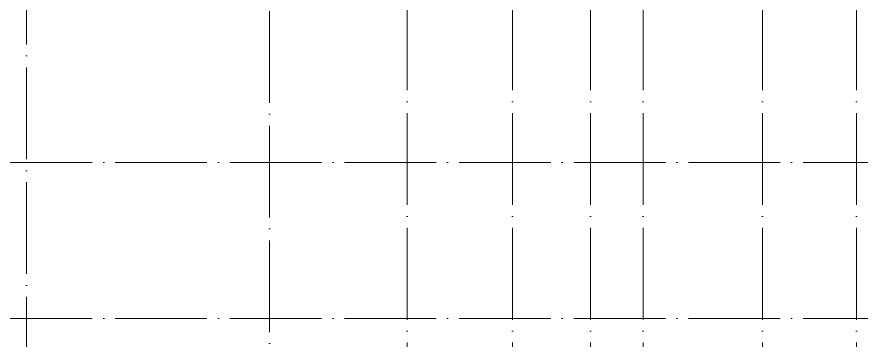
# Model space of a CAD drawing. Header units: millimetres. Extents: x 97 to 214665, y -4577 to 61202.
# Drawn here: x 126788 to 145198, y 18755 to 25800 of the extents above; entities that cross this region are included whole.
import ezdxf

# ---------------------------------------------------------------- set-up
doc = ezdxf.new("R2010")
doc.units = ezdxf.units.MM
doc.linetypes.add('ADSK_Линия сетки', pattern=[2500, 2000, -250, 0, -250])
doc.layers.add('S-GRID-____-OTLN', color=1, linetype='Continuous', lineweight=9)

msp = doc.modelspace()

# ---------------------------------------------------------------- linework, layer by layer
at = {"layer": 'S-GRID-____-OTLN', "linetype": 'ADSK_Линия сетки'}
for p, q in [((132298.114412, -3572.657751), (132298.114412, 61202.00513)), ((135298.114412, 61202.00513), (135298.114412, -3758.83936)), ((137598.114412, 61202.00513), (137598.114412, -3572.657751)), ((139298.114412, 61202.00513), (139298.114412, -3572.657751)), ((140448.114541, 61202.00513), (140448.114541, -3572.657751)), ((143048.114541, 61202.00513), (143048.114541, -3572.657751)), ((145098.114412, 61202.00513), (145098.114412, -3572.657751)), ((126998.114412, -2302.657751), (126998.114412, 60644.999414)), ((53928.563196, 22625.000586), (213846.668489, 22625.000586)), ((53928.563196, 19225.000586), (213846.668489, 19225.000586))]:
    msp.add_line(p, q, dxfattribs=at)

doc.saveas('drawing.dxf')
